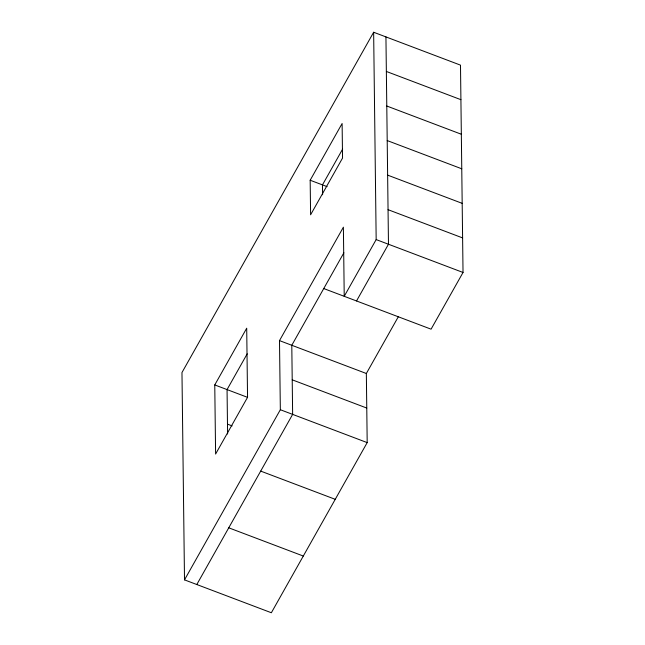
<?xml version="1.0" encoding="UTF-8"?>
<svg xmlns="http://www.w3.org/2000/svg" width="645" height="645" viewBox="0 0 645 645"><rect width="100%" height="100%" fill="white"/><g stroke="black" fill="none" stroke-linecap="round" stroke-linejoin="round"><path stroke-width="0.97" d="M323.742 288.557L431.078 329.176L463.029 272.464L460.49 65.129L373.64 32.25L181.971 372.536L184.51 579.871L271.36 612.75L367.19 442.607L366.344 373.495L398.296 316.784M310.172 180.237L342.116 123.517L342.543 158.073L310.6 214.793L310.172 180.237L327.128 186.655M342.624 149.116L322.468 184.889L322.589 194.766M214.761 384.936L246.704 328.216L247.551 397.328L215.607 454.048L214.761 384.936L247.559 397.352M247.212 353.815L227.056 389.588L227.604 434.021M184.51 579.871L280.341 409.728L279.495 340.616L343.39 227.185L344.228 296.297L376.172 239.585L373.64 32.25M343.89 252.784L291.79 345.269L292.637 414.38L196.806 584.523M356.524 300.949L388.475 244.237L385.936 36.902M386.363 71.458L460.917 99.685M386.782 106.014L461.336 134.241M387.21 140.57L461.764 168.797M387.629 175.126L462.183 203.352M388.048 209.681L462.602 237.908M376.172 239.585L463.029 272.464M279.495 340.616L366.344 373.495M292.217 379.824L366.771 408.051M280.341 409.728L367.19 442.607M227.483 424.144L232.144 425.91M260.693 471.1L335.247 499.319M228.749 527.812L303.303 556.038"/></g></svg>
